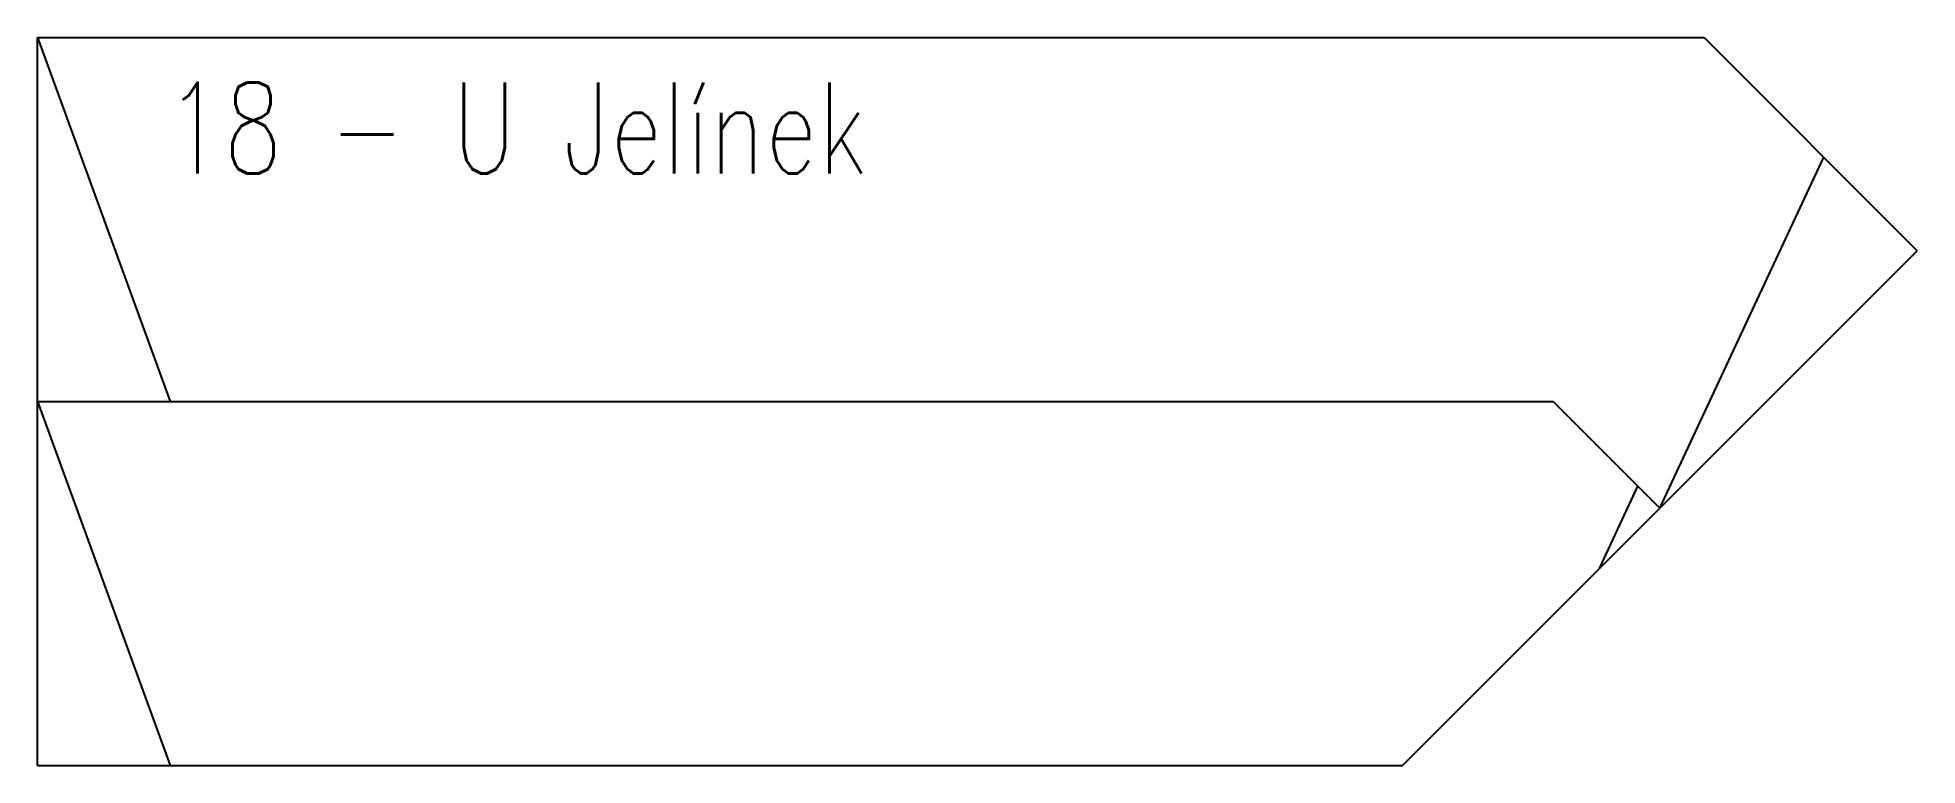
# Model space of a CAD drawing. Header units: millimetres. Extents: x 0 to 1033, y 0 to 400.
import ezdxf

# ---------------------------------------------------------------- set-up
doc = ezdxf.new("R2010")
doc.units = ezdxf.units.MM
doc.layers.add('rozhrani', color=4, linetype='Continuous')
doc.layers.add('TTmoduly', color=3, linetype='Continuous')
doc.styles.add('romans', font='romans.shx', dxfattribs={"width": 0.75, "height": 200})

msp = doc.modelspace()

# ---------------------------------------------------------------- linework, layer by layer
at = {"layer": 'rozhrani'}
for p, q in [((0, 400), (72.8, 200)), ((891.4, 141.4), (981.4, 334.3)), ((0, 200), (72.8, 0)), ((858.2, 108.2), (879.3, 153.5))]:
    msp.add_line(p, q, dxfattribs=at)
at = {"layer": 'TTmoduly'}
for p, q in [((0, 0), (0, 400)), ((0, 400), (915.7, 400)), ((915.7, 400), (1032.8, 282.8)), ((750, 0), (1032.8, 282.8)), ((0, 200), (832.8, 200)), ((891.4, 141.4), (832.8, 200)), ((0, 0), (750, 0))]:
    msp.add_line(p, q, dxfattribs=at)

# ---------------------------------------------------------------- texts
at = {"layer": 'TTmoduly', "insert": (70.2, 375.3), "char_height": 50, "attachment_point": 1, "style": 'romans'}
msp.add_mtext_dynamic_manual_height_columns('18 - U Jelínek', width=502, gutter_width=150, heights=[0], dxfattribs=at)

doc.saveas('drawing.dxf')
